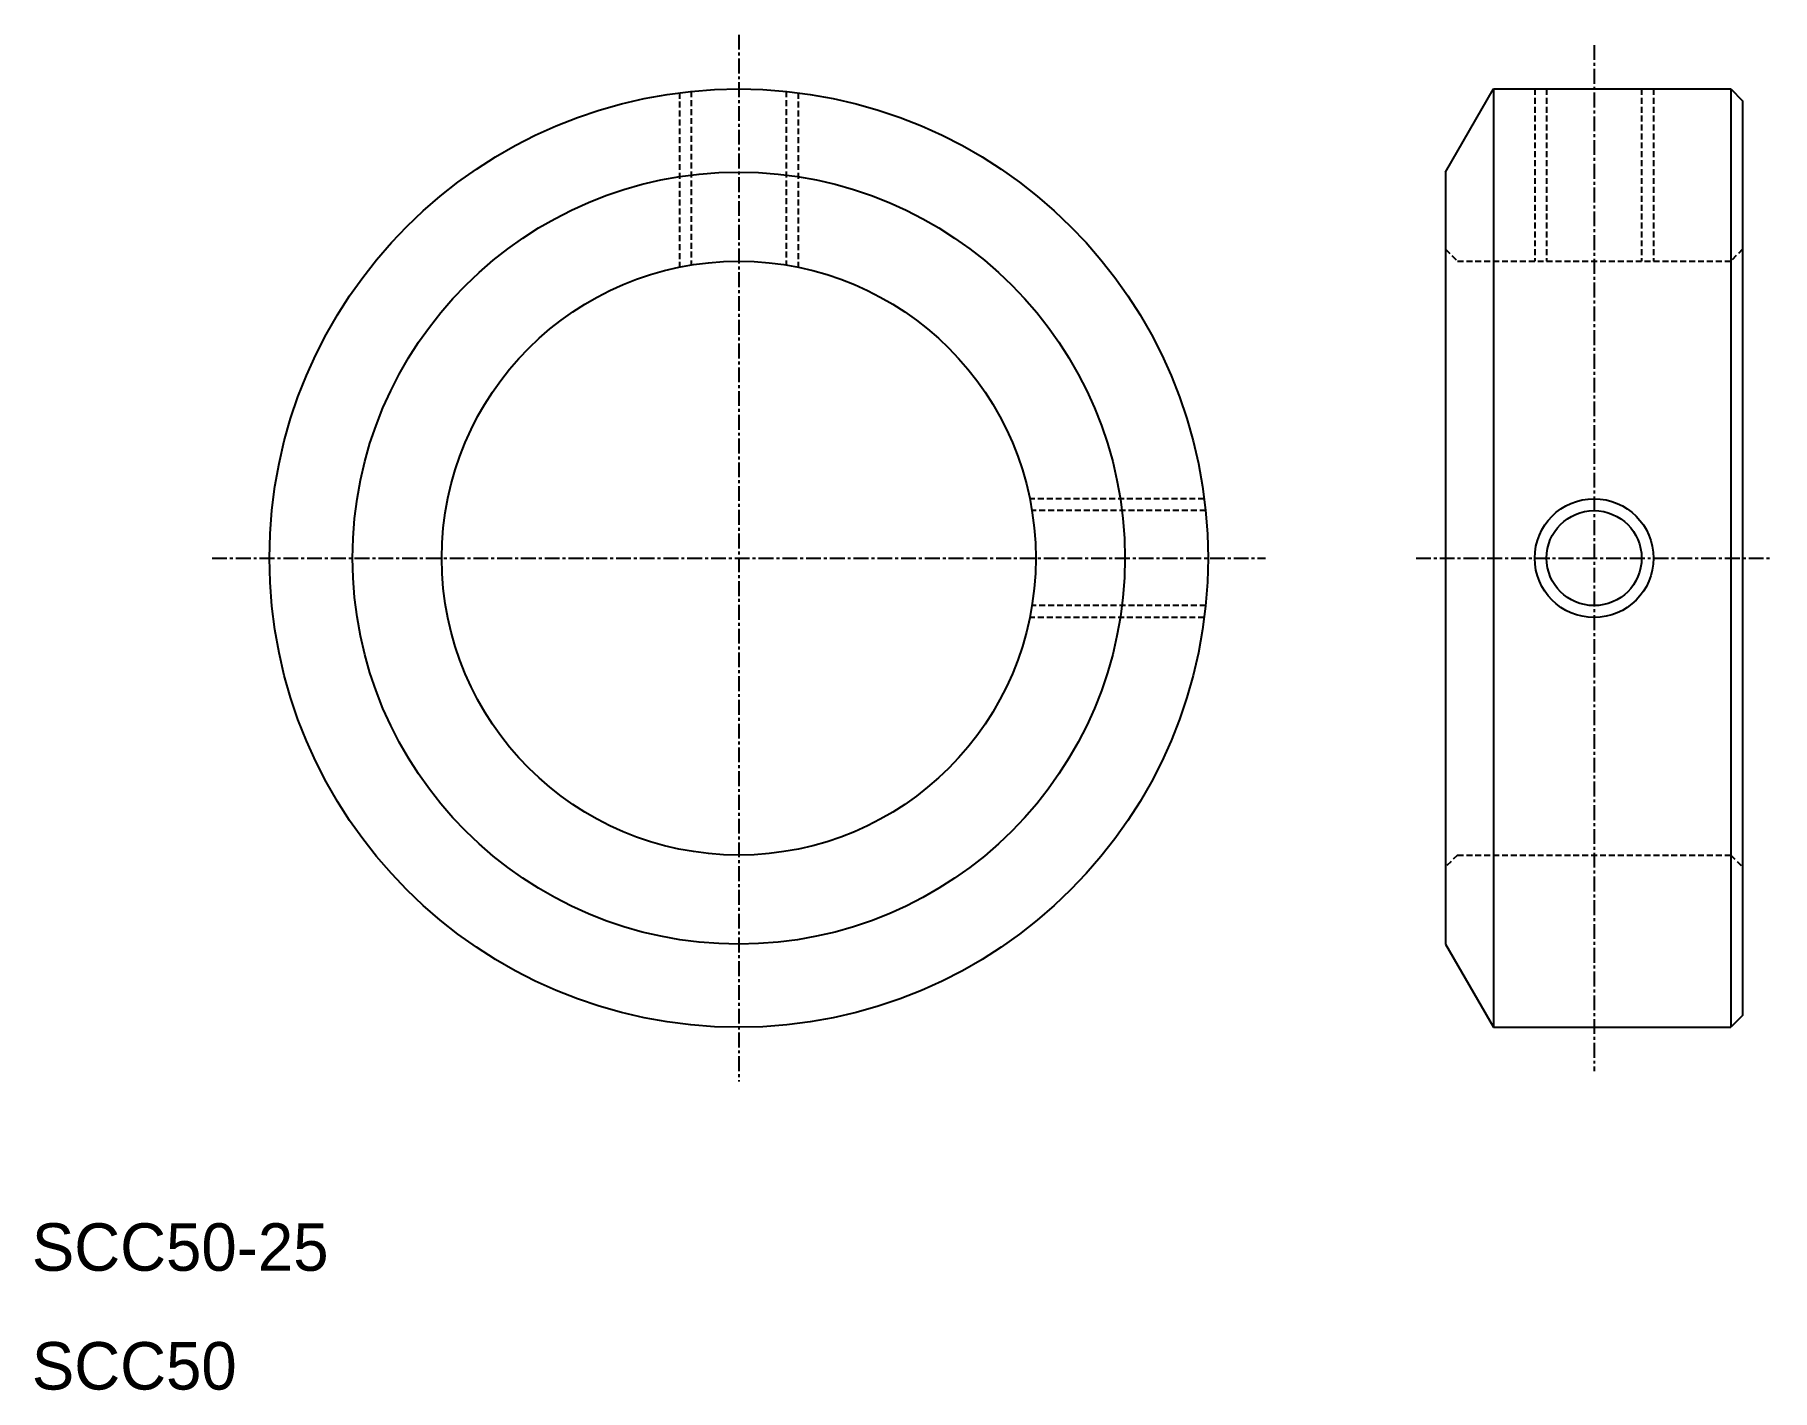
# Model space of a CAD drawing. Extents: x 10 to 156, y 10 to 124.
import ezdxf

# ---------------------------------------------------------------- set-up
doc = ezdxf.new("R2010")
doc.units = 0
doc.linetypes.add('CENTER', pattern=[2, 1.25, -0.25, 0.25, -0.25])
doc.linetypes.add('DASHED', pattern=[0.75, 0.5, -0.25])
doc.layers.get('0').update_dxf_attribs({"linetype": 'CONTINUOUS'})
doc.layers.add('CENTER', color=1, linetype='CENTER')

msp = doc.modelspace()

# ---------------------------------------------------------------- linework, layer by layer
at = {"color": 3, "linetype": 'DASHED'}
for p, q in [((64.5, 119.18), (64.5, 104.49)), ((65.5, 119.3), (65.5, 104.68)), ((73.5, 119.3), (73.5, 104.68)), ((74.5, 119.18), (74.5, 104.49)), ((136.5, 119.5), (136.5, 105)), ((137.5, 119.5), (137.5, 105)), ((145.5, 119.5), (145.5, 105)), ((146.5, 119.5), (146.5, 105)), ((129, 106), (130, 105)), ((154, 106), (153, 105)), ((130, 105), (153, 105)), ((108.68, 85), (93.99, 85)), ((108.8, 84), (94.18, 84)), ((108.68, 75), (93.99, 75)), ((108.8, 76), (94.18, 76)), ((130, 55), (129, 54)), ((130, 55), (153, 55)), ((153, 55), (154, 54))]:
    msp.add_line(p, q, dxfattribs=at)
at = {"color": 7, "linetype": 'CONTINUOUS'}
for p, q in [((129, 112.5), (133.04, 119.5)), ((133.04, 119.5), (133.04, 40.5)), ((133.04, 119.5), (153, 119.5)), ((153, 119.5), (154, 118.5)), ((153, 119.5), (153, 40.5)), ((154, 118.5), (154, 41.5)), ((129, 112.5), (129, 47.5)), ((129, 47.5), (133.04, 40.5)), ((154, 41.5), (153, 40.5)), ((133.04, 40.5), (153, 40.5))]:
    msp.add_line(p, q, dxfattribs=at)
for centre, radius in [((69.5, 80), 39.5), ((69.5, 80), 32.5), ((69.5, 80), 25), ((141.5, 80), 4)]:
    msp.add_circle(centre, radius, dxfattribs=at)
at = {"color": 3, "linetype": 'CONTINUOUS'}
msp.add_circle((141.5, 80), 5, dxfattribs=at)
at = {"layer": 'CENTER', "color": 1, "linetype": 'CENTER'}
for p, q in [((69.5, 124.06), (69.5, 35.94)), ((141.5, 123.19), (141.5, 36.81)), ((25.17, 80), (113.83, 80)), ((126.51, 80), (156.49, 80))]:
    msp.add_line(p, q, dxfattribs=at)

# ---------------------------------------------------------------- texts
at = {"color": 7, "linetype": 'CONTINUOUS'}
for s, p in [('SCC50-25', (10, 20)), ('SCC50', (10, 10))]:
    msp.add_text(s, height=4, dxfattribs=at).set_placement(p)

doc.saveas('drawing.dxf')
